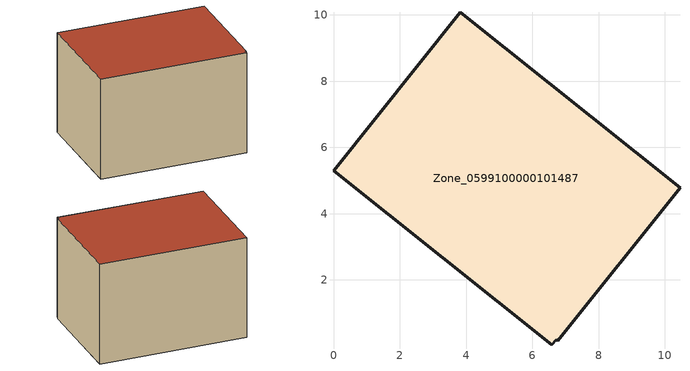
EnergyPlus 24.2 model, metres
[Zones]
Zone_0599100000101487
 floor ground (C_G): 6.77,0.16 6.72,0.2 6.59,0.04 0,5.3 3.82,10.09 10.46,4.79 z0.5
 wall outside (C_F): 10.46,4.79 3.82,10.09 0,5.3 6.59,0.04 6.72,0.2 6.77,0.16 10.46,4.79 z0.5:6.43
 roof outside (C_R): 6.72,0.2 6.77,0.16 10.46,4.79 3.82,10.09 0,5.3 6.59,0.04 z6.43
[BUILDING]
Pand.0599100000101487: North Axis=0; Terrain=City; Loads Convergence Tolerance Value=0.04; Temperature Convergence Tolerance Value=0.4; Solar Distribution=FullExterior; Maximum Number of Warmup Days=25; Minimum Number of Warmup Days=1
[Site:Location]
Rotterdam.The.Hague.AP_ZH_NLD Design_Conditions: Latitude=51.96; Longitude=4.45; Time Zone=1; Elevation=-4.5
[SITE:GROUNDTEMPERATURE:BUILDINGSURFACE]
18, 18, 18, 18, 18, 18, 18, 18, 18, 18, 18, 18
[MATERIAL] Thermal Absorptance=0.9; Solar Absorptance=0.7; Visible Absorptance=0.7
Name | Roughness | Thickness | Conductivity | Density | Specific Heat
G.TI.1946-1964 | MediumSmooth | 0.15 | 1 | 540 | 1210
F.TI.1946-1964 | Rough | 0.3 | 0.857143 | 1920 | 840
R.TI.1946-1964 | MediumRough | 0.2 | 0.277778 | 1500 | 1000
[CONSTRUCTION]
C_G: G.TI.1946-1964
C_F: F.TI.1946-1964
C_R: R.TI.1946-1964
[ZONE]
Zone_0599100000101487: Type=1; Multiplier=1; Ceiling Height=Autocalculate; Volume=Autocalculate; Floor Area=autocalculate; Part of Total Floor Area=Yes
[ZONEINFILTRATION:DESIGNFLOWRATE]
Infil_Zone_0599100000101487: Zone or ZoneList or Space or SpaceList=Zone_0599100000101487; Schedule=AlwaysOn; Design Flow Rate Calculation Method=Flow/Area; Flow Rate per Floor Area=0.003; Constant Term Coefficient=1; Temperature Term Coefficient=0; Velocity Term Coefficient=0; Velocity Squared Term Coefficient=0
[HVACTEMPLATE:ZONE:IDEALLOADSAIRSYSTEM]
Zone_0599100000101487: Maximum Heating Supply Air Temperature=50; Minimum Cooling Supply Air Temperature=13; Maximum Heating Supply Air Humidity Ratio=0.0156; Minimum Cooling Supply Air Humidity Ratio=0.0077; Heating Limit=NoLimit; Cooling Limit=NoLimit; Dehumidification Control Type=ConstantSensibleHeatRatio; Cooling Sensible Heat Ratio=0.7; Dehumidification Setpoint=60; Humidification Control Type=None; Humidification Setpoint=30; Outdoor Air Method=None; Outdoor Air Flow Rate per Person=0.00944; Outdoor Air Flow Rate per Zone Floor Area=0; Outdoor Air Flow Rate per Zone=0; Demand Controlled Ventilation Type=None; Outdoor Air Economizer Type=NoEconomizer; Heat Recovery Type=None; Sensible Heat Recovery Effectiveness=0.7; Latent Heat Recovery Effectiveness=0.65
[ZONECONTROL:THERMOSTAT]
ThermostatControl_Zone_0599100000101487: Zone or ZoneList=Zone_0599100000101487; Control Type Schedule=DualSetpointControlType; Control 1=Thermostat_Zone_0599100000101487; Temperature Difference Between Cutout And Setpoint=0
[THERMOSTATSETPOINT:DUALSETPOINT]
Thermostat_Zone_0599100000101487: Heating Setpoint Temperature Schedule=HeatingSetpoint_Zone_0599100000101487; Cooling Setpoint Temperature Schedule=CoolingSetpoint_Zone_0599100000101487
[SCHEDULE:COMPACT]
HeatingSetpoint_Zone_0599100000101487: Through: 12/31, For: AllDays, Until: 24:00, 21
CoolingSetpoint_Zone_0599100000101487: Through: 12/31, For: AllDays, Until: 24:00, 24
DualSetpointControlType: Through: 12/31, For: AllDays, Until: 24:00, 4
AlwaysOn: Through: 12/31, For: AllDays, Until: 24:00, 1
